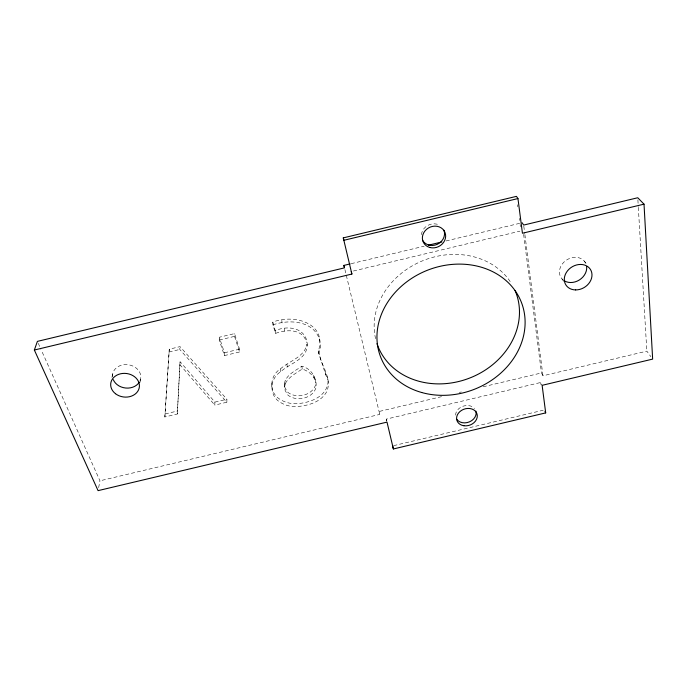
<?xml version="1.0" encoding="UTF-8"?>
<svg xmlns="http://www.w3.org/2000/svg" width="687" height="687" viewBox="0 0 687 687"><rect width="100%" height="100%" fill="white"/><g stroke="black" fill="none" stroke-linecap="round" stroke-linejoin="round"><path stroke-width="0.52" stroke-dasharray="3.44 2.58" d="M226.865 402.221L226.899 399.25L180.028 346.626L169.277 349.194L164.846 416.975L177.323 414.003L180.063 361.62L214.885 402.11L214.799 405.09L226.865 402.221L179.762 349.443L180.028 346.626M224.409 355.6L224.451 352.774L219.308 337.248L234.533 333.607L239.531 349.176L239.557 351.984L224.409 355.6L219.239 340.022L219.308 337.248M177.323 414.003L180.063 361.62M164.846 416.975L169.277 349.194M328.12 380.993C327.51 397.387 308.111 403.707 294.345 403.733A27.111 22.869 -6.4 0 1 280.056 399.396C268.66 392.741 269.347 375.737 280.39 368.953C289.029 360.967 304.496 357.214 306.917 344.299C308.334 359.061 289.279 363.44 280.622 371.804C269.527 378.606 268.832 395.678 280.279 402.342A27.24 22.937 -6.4 0 0 294.637 406.678C306.514 406.18 320.434 402.917 326.711 391.736C332.748 377.807 320.005 364.282 318.476 350.722C327.364 322.856 293.143 313.701 272.773 322.169L272.962 324.874L275.487 333.418C286.299 329.236 302.933 328.575 306.608 342.452M140.062 382.273L140.526 379.301M98.636 487.684L99.959 480.797L41.332 350.155M111.938 377.481L112.745 373.53M284.375 383.853C285.749 374.913 295.307 370.911 301.868 366.188C311.331 368.558 316.982 377.97 316.106 387.399C312.8 398.683 296.166 402.23 287.595 394.827L285.122 390.396L284.375 383.853L284.873 387.485L287.338 391.908C295.865 399.293 312.43 395.755 315.711 384.514L315.427 379.559M284.616 386.747L285.388 383.423L285.139 380.538M327.493 376.794L327.939 379.653L325.647 374.698L318.897 353.504L320.606 347.399L319.429 337.652M285.388 383.423C288.978 376.708 296.14 373.144 302.203 369.031C308.618 371.014 314.191 375.737 315.822 382.427M351.212 263.662L424.162 246.195M446.052 240.957L520.042 223.241M353.35 271.022L519.904 231.167M168.959 352.027L179.762 349.443M219.239 340.022L234.542 336.364L234.533 333.607M275.487 333.418L275.281 330.687C289.175 324.393 308.394 328.618 307.278 347.064M224.451 352.774L239.531 349.176M165.172 413.943L177.598 410.981M214.885 402.11L226.899 399.25M441.552 396.657L379.104 411.479L379.782 414.407L99.959 480.797M459.251 392.457L461.329 391.968M483.184 386.781L541.476 372.947L542.962 375.789L646.836 351.143L650.907 356.725M386.781 421.174L386.292 419.113L540.669 382.496L542.129 385.321M393.685 445.64L543.211 410.233M272.962 324.874C289.382 319.008 314.157 320.674 319.859 340.391M179.796 364.488L214.799 405.09M584.276 261.077L586.028 263.464M561.975 278.879L563.606 281.335M38.274 343.328L40.894 349.176M234.542 336.364L239.557 351.984M272.773 322.169L275.281 330.687M386.292 419.113L386.772 421.114M344.917 269.579L379.782 414.407M325.2 371.856L325.647 374.698M318.476 350.722L318.897 353.504M313.719 375.231L314.105 378.09M517.534 204.743L517.809 206.839M519.312 218.354L519.578 220.45M520.128 224.64L520.403 226.727M540.669 382.496L540.944 384.608M523.795 226.135L524.748 233.563M524.885 234.619L542.962 375.789M523.631 234.379L541.476 372.947M301.868 366.188L302.203 369.031M284.324 328.523L284.573 331.246M286.977 364.23L287.235 367.064M281.807 320.297L282.056 322.993M280.39 368.953L280.622 371.804M271.417 383.664L271.597 386.566M637.888 199.891L638.266 206.28M638.326 207.345L646.836 351.143M455.541 415.154A10.511 8.459 -18.8 0 1 463.021 406.215A10.511 8.459 -18.8 0 1 474.485 408.516M421.432 234.645A11.825 10.58 -26.5 0 1 438.89 224.881M563.512 280.279A14.307 11.851 -32.4 0 1 565.71 260.605A14.307 11.851 -32.4 0 1 585.908 263.714M112.522 376.596A14.204 11.722 7.5 0 1 128.821 364.823A14.204 11.722 7.5 0 1 139.822 381.233M375.574 338.691A74.024 63.187 -21.5 0 1 422.565 260.802A74.024 63.187 -21.5 0 1 511.197 283.113"/><path stroke-width="1.03" d="M522.129 222.743L523.657 225.07L637.759 197.753L644.02 204.159L652.65 359.112L542.129 385.321L545.693 412.896L393.385 448.963L387.013 422.11L98.069 490.638L34.35 350.026L37.399 341.379L344.479 267.87L343.912 265.405L350.164 263.911M34.35 350.026L351.881 274.053L343.285 237.882L516.444 196.362L517.955 198.56L522.438 233.245L644.02 204.159M517.955 198.56L343.869 240.287L343.285 237.882M428.336 245.199L441.878 241.953M544.971 411.444L545.693 412.896M351.272 271.52L351.881 274.053M392.646 445.889L393.385 448.963M343.912 265.405L344.419 267.492M475.893 411.109A10.511 8.459 -18.8 0 1 469.53 421.827A10.511 8.459 -18.8 0 1 456.803 419.345M443.914 230.197A11.825 10.58 -26.5 0 1 437.318 244.297A11.825 10.58 -26.5 0 1 422.462 240.064M586.672 266.771A14.307 11.851 -32.4 0 1 579.399 279.944A14.307 11.851 -32.4 0 1 564.388 280.863M139.324 382.144A14.204 11.722 7.5 0 1 125.721 388.035A14.204 11.722 7.5 0 1 113.269 379.628M515.07 290.507A74.024 63.187 -21.5 0 1 469.307 378.193A74.024 63.187 -21.5 0 1 376.974 343.646M115.485 393.711A14.418 11.834 7.2 0 0 139.135 388.215A14.418 11.834 7.2 0 0 120.526 373.797A14.418 11.834 7.2 0 0 115.485 393.711M429.873 247.492A11.885 10.614 -26.4 0 0 445.519 234.336A11.885 10.614 -26.4 0 0 426.67 229.226A11.885 10.614 -26.4 0 0 429.873 247.492M575.654 289.923A14.521 11.971 -32.1 0 0 591.189 270.893A14.521 11.971 -32.1 0 0 567.599 270.721A14.521 11.971 -32.1 0 0 575.654 289.923M463.923 425.751A10.563 8.484 -18.8 0 0 477.036 414.055A10.563 8.484 -18.8 0 0 459.861 411.625A10.563 8.484 -18.8 0 0 463.923 425.751M421.706 392.509A75.501 63.985 -21.3 0 0 524.61 314.852A75.501 63.985 -21.3 0 0 406.79 281.799A75.501 63.985 -21.3 0 0 421.706 392.509"/></g></svg>
